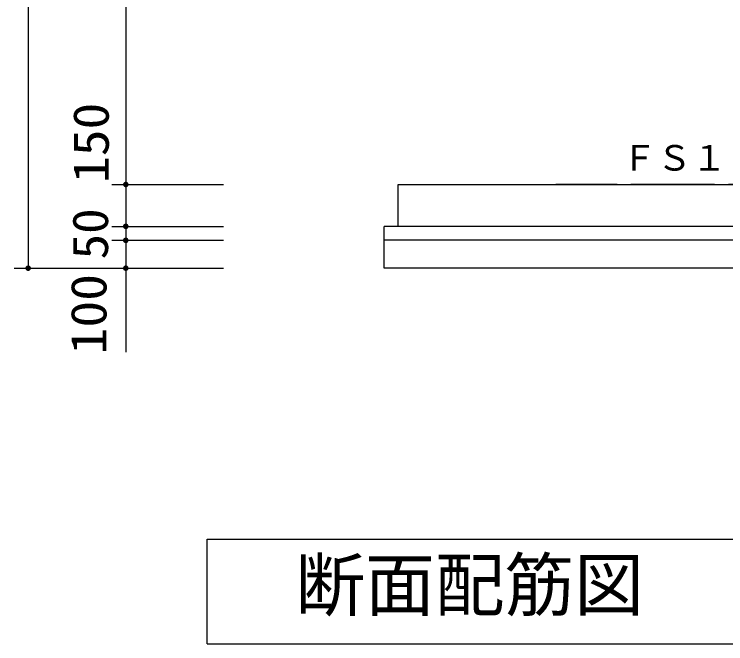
# Model space of a CAD drawing. Units: millimetres, scale not verified, with parts at other scales. Extents: x -14850 to 14850, y -10500 to 10500.
# Drawn here: x -1268 to 1283, y -2168 to 88 of the extents above; entities that cross this region are included whole.
import ezdxf
from ezdxf.enums import TextEntityAlignment as Align

# ---------------------------------------------------------------- set-up
doc = ezdxf.new("R2010")
doc.units = ezdxf.units.MM
doc.header["$LTSCALE"] = 50
doc.linetypes.add('LONG_DASHED1', pattern=[7, 6, -1])
for name, color, linetype, lineweight in [('0-0_機器', 3, 'Continuous', 25), ('0-2_躯体', 3, 'Continuous', 25), ('0-3_製作', 5, 'Continuous', 25)]:
    doc.layers.add(name, color=color, linetype=linetype, lineweight=lineweight)
doc.styles.add('ＭＳ ゴシック', font='')
doc.styles.get('ＭＳ ゴシック').set_extended_font_data('MS Gothic')

msp = doc.modelspace()

# ---------------------------------------------------------------- linework, layer by layer
at = {"layer": '0-0_機器', "color": 2}
for p, q in [((108.81, -521.99), (2508.81, -521.99)), ((108.81, -671.99), (108.81, -521.99)), ((2558.81, -671.99), (58.81, -671.99)), ((58.81, -821.99), (58.81, -671.99)), ((2558.81, -721.99), (58.81, -721.99)), ((2558.81, -821.99), (58.81, -821.99))]:
    msp.add_line(p, q, dxfattribs=at)
at = {"layer": '0-2_躯体', "color": 2}
for p, q in [((-1218.26, 2058.01), (-1218.26, -821.99)), ((-868.26, 1938.01), (-868.26, -521.99)), ((-868.26, -521.99), (-868.26, -671.99)), ((-868.26, -671.99), (-868.26, -721.99)), ((-868.26, -721.99), (-868.26, -821.99))]:
    msp.add_line(p, q, dxfattribs=at)
at = {"layer": '0-2_躯体', "color": 2, "linetype": 'LONG_DASHED1'}
msp.add_line((1943.3, -521.99), (674.31, -521.99), dxfattribs=at)
at = {"layer": '0-2_躯体'}
for p, q in [((-576.4, -1792.85), (2623.61, -1792.85)), ((-576.4, -2167.85), (-576.4, -1792.85)), ((-576.4, -2167.85), (2623.61, -2167.85))]:
    msp.add_line(p, q, dxfattribs=at)
at = {"layer": '0-3_製作', "color": 2}
for p, q in [((-918.26, -521.99), (-518.26, -521.99)), ((-918.26, -671.99), (-518.26, -671.99)), ((-918.26, -721.99), (-518.26, -721.99)), ((-1268.26, -821.99), (-518.26, -821.99)), ((-868.26, -821.99), (-868.26, -1122.57))]:
    msp.add_line(p, q, dxfattribs=at)
at = {"layer": '0-3_製作'}
for points in [[(-878.24, -521.36), (-868.26, -521.99), (-878.26, -521.99)], [(-878.26, -521.99), (-873.62, -530.43), (-878.18, -523.24)], [(-878.26, -521.99), (-872.52, -531.04), (-873.62, -530.43)], [(-868.26, -521.99), (-872.52, -531.04), (-878.26, -521.99)], [(-878.08, -520.11), (-868.26, -521.99), (-878.24, -521.36)], [(-878.18, -523.24), (-874.63, -529.69), (-877.94, -524.47)], [(-878.18, -523.24), (-873.62, -530.43), (-874.63, -529.69)], [(-877.77, -518.9), (-868.26, -521.99), (-878.08, -520.11)], [(-877.94, -524.47), (-875.55, -528.83), (-877.56, -525.67)], [(-877.94, -524.47), (-874.63, -529.69), (-875.55, -528.83)], [(-877.31, -517.73), (-868.26, -521.99), (-877.77, -518.9)], [(-877.56, -525.67), (-876.35, -527.86), (-877.02, -526.8)], [(-877.56, -525.67), (-875.55, -528.83), (-876.35, -527.86)], [(-876.7, -516.63), (-868.26, -521.99), (-877.31, -517.73)], [(-875.96, -515.61), (-868.26, -521.99), (-876.7, -516.63)], [(-875.1, -514.7), (-868.26, -521.99), (-875.96, -515.61)], [(-874.14, -513.9), (-868.26, -521.99), (-875.1, -514.7)], [(-873.08, -513.22), (-868.26, -521.99), (-874.14, -513.9)], [(-873.08, -513.22), (-868.26, -511.99), (-868.26, -521.99)], [(-871.94, -512.69), (-868.26, -511.99), (-873.08, -513.22)], [(-868.26, -521.99), (-871.35, -531.5), (-872.52, -531.04)], [(-870.74, -512.3), (-868.26, -511.99), (-871.94, -512.69)], [(-868.26, -521.99), (-870.13, -531.81), (-871.35, -531.5)], [(-869.51, -512.07), (-868.26, -511.99), (-870.74, -512.3)], [(-868.26, -521.99), (-868.89, -531.97), (-870.13, -531.81)], [(-868.26, -521.99), (-868.26, -531.99), (-868.89, -531.97)], [(-868.26, -511.99), (-858.26, -521.99), (-868.26, -521.99)], [(-867.63, -512.01), (-858.26, -521.99), (-868.26, -511.99)], [(-868.26, -521.99), (-867, -531.91), (-868.26, -531.99)], [(-868.26, -521.99), (-865.77, -531.67), (-867, -531.91)], [(-868.26, -521.99), (-864.58, -531.28), (-865.77, -531.67)], [(-868.26, -521.99), (-863.44, -530.75), (-864.58, -531.28)], [(-868.26, -521.99), (-862.38, -530.08), (-863.44, -530.75)], [(-858.26, -521.99), (-862.38, -530.08), (-868.26, -521.99)], [(-866.38, -512.16), (-858.26, -521.99), (-867.63, -512.01)], [(-865.17, -512.48), (-858.26, -521.99), (-866.38, -512.16)], [(-864, -512.94), (-858.26, -521.99), (-865.17, -512.48)], [(-862.9, -513.54), (-858.26, -521.99), (-864, -512.94)], [(-862.9, -513.54), (-858.34, -520.73), (-858.26, -521.99)], [(-861.88, -514.28), (-858.34, -520.73), (-862.9, -513.54)], [(-858.26, -521.99), (-861.41, -529.28), (-862.38, -530.08)], [(-861.88, -514.28), (-858.57, -519.5), (-858.34, -520.73)], [(-860.97, -515.14), (-858.57, -519.5), (-861.88, -514.28)], [(-858.26, -521.99), (-860.55, -528.36), (-861.41, -529.28)], [(-860.97, -515.14), (-858.96, -518.31), (-858.57, -519.5)], [(-860.17, -516.11), (-858.96, -518.31), (-860.97, -515.14)], [(-858.26, -521.99), (-859.81, -527.35), (-860.55, -528.36)], [(-860.17, -516.11), (-859.49, -517.17), (-858.96, -518.31)], [(-858.26, -521.99), (-859.21, -526.24), (-859.81, -527.35)], [(-858.26, -521.99), (-858.75, -525.08), (-859.21, -526.24)], [(-858.26, -521.99), (-858.43, -523.86), (-858.75, -525.08)], [(-858.26, -521.99), (-858.28, -522.62), (-858.43, -523.86)], [(-874.14, -663.9), (-868.26, -661.99), (-868.26, -671.99)], [(-873.08, -663.22), (-868.26, -661.99), (-874.14, -663.9)], [(-871.94, -662.69), (-868.26, -661.99), (-873.08, -663.22)], [(-870.74, -662.3), (-868.26, -661.99), (-871.94, -662.69)], [(-869.51, -662.07), (-868.26, -661.99), (-870.74, -662.3)], [(-868.26, -661.99), (-858.26, -671.99), (-868.26, -671.99)], [(-867.63, -662.01), (-858.26, -671.99), (-868.26, -661.99)], [(-866.38, -662.16), (-858.26, -671.99), (-867.63, -662.01)], [(-865.17, -662.48), (-858.26, -671.99), (-866.38, -662.16)], [(-865.17, -662.48), (-858.34, -670.73), (-858.26, -671.99)], [(-864, -662.94), (-858.34, -670.73), (-865.17, -662.48)], [(-864, -662.94), (-858.57, -669.5), (-858.34, -670.73)], [(-862.9, -663.54), (-858.57, -669.5), (-864, -662.94)], [(-878.24, -671.36), (-868.26, -671.99), (-878.26, -671.99)], [(-878.26, -671.99), (-871.35, -681.5), (-878.18, -673.24)], [(-878.26, -671.99), (-870.13, -681.81), (-871.35, -681.5)], [(-868.26, -671.99), (-870.13, -681.81), (-878.26, -671.99)], [(-878.08, -670.11), (-868.26, -671.99), (-878.24, -671.36)], [(-878.18, -673.24), (-872.52, -681.04), (-877.94, -674.47)], [(-878.18, -673.24), (-871.35, -681.5), (-872.52, -681.04)], [(-877.77, -668.9), (-868.26, -671.99), (-878.08, -670.11)], [(-877.94, -674.47), (-873.62, -680.43), (-877.56, -675.67)], [(-877.94, -674.47), (-872.52, -681.04), (-873.62, -680.43)], [(-877.31, -667.73), (-868.26, -671.99), (-877.77, -668.9)], [(-877.56, -675.67), (-874.63, -679.69), (-877.02, -676.8)], [(-877.56, -675.67), (-873.62, -680.43), (-874.63, -679.69)], [(-876.7, -666.63), (-868.26, -671.99), (-877.31, -667.73)], [(-877.02, -676.8), (-875.55, -678.83), (-876.35, -677.87)], [(-877.02, -676.8), (-874.63, -679.69), (-875.55, -678.83)], [(-875.96, -665.61), (-868.26, -671.99), (-876.7, -666.63)], [(-875.1, -664.7), (-868.26, -671.99), (-875.96, -665.61)], [(-874.14, -663.9), (-868.26, -671.99), (-875.1, -664.7)], [(-868.26, -671.99), (-868.89, -681.97), (-870.13, -681.81)], [(-868.26, -671.99), (-868.26, -681.99), (-868.89, -681.97)], [(-868.26, -671.99), (-867, -681.91), (-868.26, -681.99)], [(-868.26, -671.99), (-865.77, -681.67), (-867, -681.91)], [(-868.26, -671.99), (-864.58, -681.29), (-865.77, -681.67)], [(-868.26, -671.99), (-863.44, -680.75), (-864.58, -681.29)], [(-868.26, -671.99), (-862.38, -680.08), (-863.44, -680.75)], [(-868.26, -671.99), (-861.41, -679.28), (-862.38, -680.08)], [(-858.26, -671.99), (-861.41, -679.28), (-868.26, -671.99)], [(-862.9, -663.54), (-858.96, -668.31), (-858.57, -669.5)], [(-861.88, -664.28), (-858.96, -668.31), (-862.9, -663.54)], [(-861.88, -664.28), (-859.49, -667.17), (-858.96, -668.31)], [(-860.97, -665.14), (-859.49, -667.17), (-861.88, -664.28)], [(-858.26, -671.99), (-860.55, -678.36), (-861.41, -679.28)], [(-860.97, -665.14), (-860.17, -666.11), (-859.49, -667.17)], [(-858.26, -671.99), (-859.81, -677.35), (-860.55, -678.36)], [(-858.26, -671.99), (-859.21, -676.25), (-859.81, -677.35)], [(-858.26, -671.99), (-858.75, -675.08), (-859.21, -676.25)], [(-858.26, -671.99), (-858.43, -673.86), (-858.75, -675.08)], [(-858.26, -671.99), (-858.28, -672.62), (-858.43, -673.86)], [(-874.14, -713.9), (-868.26, -721.99), (-875.1, -714.7)], [(-874.14, -713.9), (-868.26, -711.99), (-868.26, -721.99)], [(-873.08, -713.22), (-868.26, -711.99), (-874.14, -713.9)], [(-871.94, -712.69), (-868.26, -711.99), (-873.08, -713.22)], [(-870.74, -712.3), (-868.26, -711.99), (-871.94, -712.69)], [(-869.51, -712.07), (-868.26, -711.99), (-870.74, -712.3)], [(-868.26, -711.99), (-858.26, -721.99), (-868.26, -721.99)], [(-867.63, -712.01), (-858.26, -721.99), (-868.26, -711.99)], [(-866.38, -712.16), (-858.26, -721.99), (-867.63, -712.01)], [(-866.38, -712.16), (-858.34, -720.73), (-858.26, -721.99)], [(-865.17, -712.48), (-858.34, -720.73), (-866.38, -712.16)], [(-865.17, -712.48), (-858.57, -719.5), (-858.34, -720.73)], [(-864, -712.94), (-858.57, -719.5), (-865.17, -712.48)], [(-864, -712.94), (-858.96, -718.31), (-858.57, -719.5)], [(-862.9, -713.54), (-858.96, -718.31), (-864, -712.94)], [(-862.9, -713.54), (-859.49, -717.17), (-858.96, -718.31)], [(-861.88, -714.28), (-859.49, -717.17), (-862.9, -713.54)], [(-861.88, -714.28), (-860.17, -716.11), (-859.49, -717.17)], [(-860.97, -715.14), (-860.17, -716.11), (-861.88, -714.28)], [(-878.24, -721.36), (-868.26, -721.99), (-878.26, -721.99)], [(-878.26, -721.99), (-870.13, -731.81), (-878.18, -723.24)], [(-878.26, -721.99), (-868.89, -731.97), (-870.13, -731.81)], [(-868.26, -721.99), (-868.89, -731.97), (-878.26, -721.99)], [(-878.08, -720.11), (-868.26, -721.99), (-878.24, -721.36)], [(-878.18, -723.24), (-871.35, -731.5), (-877.94, -724.47)], [(-878.18, -723.24), (-870.13, -731.81), (-871.35, -731.5)], [(-877.77, -718.9), (-868.26, -721.99), (-878.08, -720.11)], [(-877.94, -724.47), (-872.52, -731.04), (-877.56, -725.67)], [(-877.94, -724.47), (-871.35, -731.5), (-872.52, -731.04)], [(-877.31, -717.73), (-868.26, -721.99), (-877.77, -718.9)], [(-877.56, -725.67), (-873.62, -730.43), (-877.02, -726.8)], [(-877.56, -725.67), (-872.52, -731.04), (-873.62, -730.43)], [(-876.7, -716.63), (-868.26, -721.99), (-877.31, -717.73)], [(-877.02, -726.8), (-874.63, -729.69), (-876.35, -727.87)], [(-877.02, -726.8), (-873.62, -730.43), (-874.63, -729.69)], [(-875.96, -715.61), (-868.26, -721.99), (-876.7, -716.63)], [(-876.35, -727.87), (-874.63, -729.69), (-875.55, -728.83)], [(-875.1, -714.7), (-868.26, -721.99), (-875.96, -715.61)], [(-868.26, -721.99), (-868.26, -731.99), (-868.89, -731.97)], [(-868.26, -721.99), (-867, -731.91), (-868.26, -731.99)], [(-868.26, -721.99), (-865.77, -731.67), (-867, -731.91)], [(-868.26, -721.99), (-864.58, -731.29), (-865.77, -731.67)], [(-868.26, -721.99), (-863.44, -730.75), (-864.58, -731.29)], [(-868.26, -721.99), (-862.38, -730.08), (-863.44, -730.75)], [(-868.26, -721.99), (-861.41, -729.28), (-862.38, -730.08)], [(-858.26, -721.99), (-861.41, -729.28), (-868.26, -721.99)], [(-858.26, -721.99), (-860.55, -728.36), (-861.41, -729.28)], [(-858.26, -721.99), (-859.81, -727.35), (-860.55, -728.36)], [(-858.26, -721.99), (-859.21, -726.25), (-859.81, -727.35)], [(-858.26, -721.99), (-858.75, -725.08), (-859.21, -726.25)], [(-858.26, -721.99), (-858.43, -723.86), (-858.75, -725.08)], [(-858.26, -721.99), (-858.28, -722.62), (-858.43, -723.86)], [(-1225.96, -815.61), (-1218.26, -821.99), (-1226.7, -816.63)], [(-1225.1, -814.7), (-1218.26, -821.99), (-1225.96, -815.61)], [(-1224.14, -813.9), (-1218.26, -821.99), (-1225.1, -814.7)], [(-1223.08, -813.22), (-1218.26, -821.99), (-1224.14, -813.9)], [(-1223.08, -813.22), (-1218.26, -811.99), (-1218.26, -821.99)], [(-1221.94, -812.69), (-1218.26, -811.99), (-1223.08, -813.22)], [(-1220.74, -812.3), (-1218.26, -811.99), (-1221.94, -812.69)], [(-1219.51, -812.07), (-1218.26, -811.99), (-1220.74, -812.3)], [(-1218.26, -811.99), (-1208.26, -821.99), (-1218.26, -821.99)], [(-1217.63, -812.01), (-1208.26, -821.99), (-1218.26, -811.99)], [(-1216.38, -812.16), (-1208.26, -821.99), (-1217.63, -812.01)], [(-1215.17, -812.48), (-1208.26, -821.99), (-1216.38, -812.16)], [(-1214, -812.94), (-1208.26, -821.99), (-1215.17, -812.48)], [(-1214, -812.94), (-1208.34, -820.73), (-1208.26, -821.99)], [(-1212.9, -813.54), (-1208.34, -820.73), (-1214, -812.94)], [(-1212.9, -813.54), (-1208.57, -819.5), (-1208.34, -820.73)], [(-1211.88, -814.28), (-1208.57, -819.5), (-1212.9, -813.54)], [(-1211.88, -814.28), (-1208.96, -818.31), (-1208.57, -819.5)], [(-1210.97, -815.14), (-1208.96, -818.31), (-1211.88, -814.28)], [(-1210.97, -815.14), (-1209.49, -817.17), (-1208.96, -818.31)], [(-1210.17, -816.11), (-1209.49, -817.17), (-1210.97, -815.14)], [(-875.96, -815.61), (-868.26, -821.99), (-876.7, -816.63)], [(-875.1, -814.7), (-868.26, -821.99), (-875.96, -815.61)], [(-874.14, -813.9), (-868.26, -821.99), (-875.1, -814.7)], [(-874.14, -813.9), (-868.26, -811.99), (-868.26, -821.99)], [(-873.08, -813.22), (-868.26, -811.99), (-874.14, -813.9)], [(-871.94, -812.69), (-868.26, -811.99), (-873.08, -813.22)], [(-870.74, -812.3), (-868.26, -811.99), (-871.94, -812.69)], [(-869.51, -812.07), (-868.26, -811.99), (-870.74, -812.3)], [(-868.26, -811.99), (-858.26, -821.99), (-868.26, -821.99)], [(-867.63, -812.01), (-858.26, -821.99), (-868.26, -811.99)], [(-867.63, -812.01), (-858.34, -820.73), (-858.26, -821.99)], [(-866.38, -812.16), (-858.34, -820.73), (-867.63, -812.01)], [(-866.38, -812.16), (-858.57, -819.5), (-858.34, -820.73)], [(-865.17, -812.48), (-858.57, -819.5), (-866.38, -812.16)], [(-865.17, -812.48), (-858.96, -818.31), (-858.57, -819.5)], [(-864, -812.94), (-858.96, -818.31), (-865.17, -812.48)], [(-864, -812.94), (-859.49, -817.17), (-858.96, -818.31)], [(-862.9, -813.54), (-859.49, -817.17), (-864, -812.94)], [(-862.9, -813.54), (-860.17, -816.11), (-859.49, -817.17)], [(-861.88, -814.28), (-860.17, -816.11), (-862.9, -813.54)], [(-861.88, -814.28), (-860.97, -815.14), (-860.17, -816.11)], [(-1228.24, -821.36), (-1218.26, -821.99), (-1228.26, -821.99)], [(-1228.26, -821.99), (-1222.52, -831.04), (-1228.18, -823.24)], [(-1228.26, -821.99), (-1221.35, -831.5), (-1222.52, -831.04)], [(-1218.26, -821.99), (-1221.35, -831.5), (-1228.26, -821.99)], [(-1228.08, -820.11), (-1218.26, -821.99), (-1228.24, -821.36)], [(-1228.18, -823.24), (-1223.62, -830.43), (-1227.94, -824.47)], [(-1228.18, -823.24), (-1222.52, -831.04), (-1223.62, -830.43)], [(-1227.77, -818.9), (-1218.26, -821.99), (-1228.08, -820.11)], [(-1227.94, -824.47), (-1224.63, -829.69), (-1227.56, -825.67)], [(-1227.94, -824.47), (-1223.62, -830.43), (-1224.63, -829.69)], [(-1227.31, -817.73), (-1218.26, -821.99), (-1227.77, -818.9)], [(-1227.56, -825.67), (-1225.55, -828.83), (-1227.02, -826.8)], [(-1227.56, -825.67), (-1224.63, -829.69), (-1225.55, -828.83)], [(-1226.7, -816.63), (-1218.26, -821.99), (-1227.31, -817.73)], [(-1227.02, -826.8), (-1225.55, -828.83), (-1226.35, -827.86)], [(-1218.26, -821.99), (-1220.13, -831.81), (-1221.35, -831.5)], [(-1218.26, -821.99), (-1218.89, -831.97), (-1220.13, -831.81)], [(-1218.26, -821.99), (-1218.26, -831.99), (-1218.89, -831.97)], [(-1218.26, -821.99), (-1217, -831.91), (-1218.26, -831.99)], [(-1218.26, -821.99), (-1215.77, -831.67), (-1217, -831.91)], [(-1218.26, -821.99), (-1214.58, -831.28), (-1215.77, -831.67)], [(-1218.26, -821.99), (-1213.44, -830.75), (-1214.58, -831.28)], [(-1218.26, -821.99), (-1212.38, -830.08), (-1213.44, -830.75)], [(-1208.26, -821.99), (-1212.38, -830.08), (-1218.26, -821.99)], [(-1208.26, -821.99), (-1211.41, -829.28), (-1212.38, -830.08)], [(-1208.26, -821.99), (-1210.55, -828.36), (-1211.41, -829.28)], [(-1208.26, -821.99), (-1209.81, -827.35), (-1210.55, -828.36)], [(-1208.26, -821.99), (-1209.21, -826.24), (-1209.81, -827.35)], [(-1208.26, -821.99), (-1208.75, -825.08), (-1209.21, -826.24)], [(-1208.26, -821.99), (-1208.43, -823.86), (-1208.75, -825.08)], [(-1208.26, -821.99), (-1208.28, -822.62), (-1208.43, -823.86)], [(-878.24, -821.36), (-868.26, -821.99), (-878.26, -821.99)], [(-878.26, -821.99), (-868.89, -831.97), (-878.18, -823.24)], [(-878.26, -821.99), (-868.26, -831.99), (-868.89, -831.97)], [(-868.26, -821.99), (-868.26, -831.99), (-878.26, -821.99)], [(-878.08, -820.11), (-868.26, -821.99), (-878.24, -821.36)], [(-878.18, -823.24), (-870.13, -831.81), (-877.94, -824.47)], [(-878.18, -823.24), (-868.89, -831.97), (-870.13, -831.81)], [(-877.77, -818.9), (-868.26, -821.99), (-878.08, -820.11)], [(-877.94, -824.47), (-871.35, -831.5), (-877.56, -825.67)], [(-877.94, -824.47), (-870.13, -831.81), (-871.35, -831.5)], [(-877.31, -817.73), (-868.26, -821.99), (-877.77, -818.9)], [(-877.56, -825.67), (-872.52, -831.04), (-877.02, -826.8)], [(-877.56, -825.67), (-871.35, -831.5), (-872.52, -831.04)], [(-876.7, -816.63), (-868.26, -821.99), (-877.31, -817.73)], [(-877.02, -826.8), (-873.62, -830.43), (-876.35, -827.86)], [(-877.02, -826.8), (-872.52, -831.04), (-873.62, -830.43)], [(-876.35, -827.86), (-874.63, -829.69), (-875.55, -828.83)], [(-876.35, -827.86), (-873.62, -830.43), (-874.63, -829.69)], [(-868.26, -821.99), (-867, -831.91), (-868.26, -831.99)], [(-868.26, -821.99), (-865.77, -831.67), (-867, -831.91)], [(-868.26, -821.99), (-864.58, -831.28), (-865.77, -831.67)], [(-868.26, -821.99), (-863.44, -830.75), (-864.58, -831.28)], [(-868.26, -821.99), (-862.38, -830.08), (-863.44, -830.75)], [(-868.26, -821.99), (-861.41, -829.28), (-862.38, -830.08)], [(-868.26, -821.99), (-860.55, -828.36), (-861.41, -829.28)], [(-858.26, -821.99), (-860.55, -828.36), (-868.26, -821.99)], [(-858.26, -821.99), (-859.81, -827.35), (-860.55, -828.36)], [(-858.26, -821.99), (-859.21, -826.24), (-859.81, -827.35)], [(-858.26, -821.99), (-858.75, -825.08), (-859.21, -826.24)], [(-858.26, -821.99), (-858.43, -823.86), (-858.75, -825.08)], [(-858.26, -821.99), (-858.28, -822.62), (-858.43, -823.86)]]:
    msp.add_solid(points, dxfattribs=at)

# ---------------------------------------------------------------- texts
at = {"layer": '0-2_躯体', "color": 4, "style": 'ＭＳ ゴシック'}
for s, width, p in [('150', 1.1, (-890.74, -516.84)), ('50', 1.05, (-893.26, -790.74)), ('100', 1.1, (-898.93, -1130.87))]:
    msp.add_text(s, height=128.4, rotation=90, dxfattribs=dict(at, width=width)).set_placement(p, align=Align.BOTTOM_LEFT)
for s, height, p in [('ＦＳ１', 91.79, (910.68, -499.8)), ('  断面配筋図', 183.3, (-509.63, -2103.4))]:
    msp.add_text(s, height=height, dxfattribs=at).set_placement(p, align=Align.BOTTOM_LEFT)

doc.saveas('drawing.dxf')
